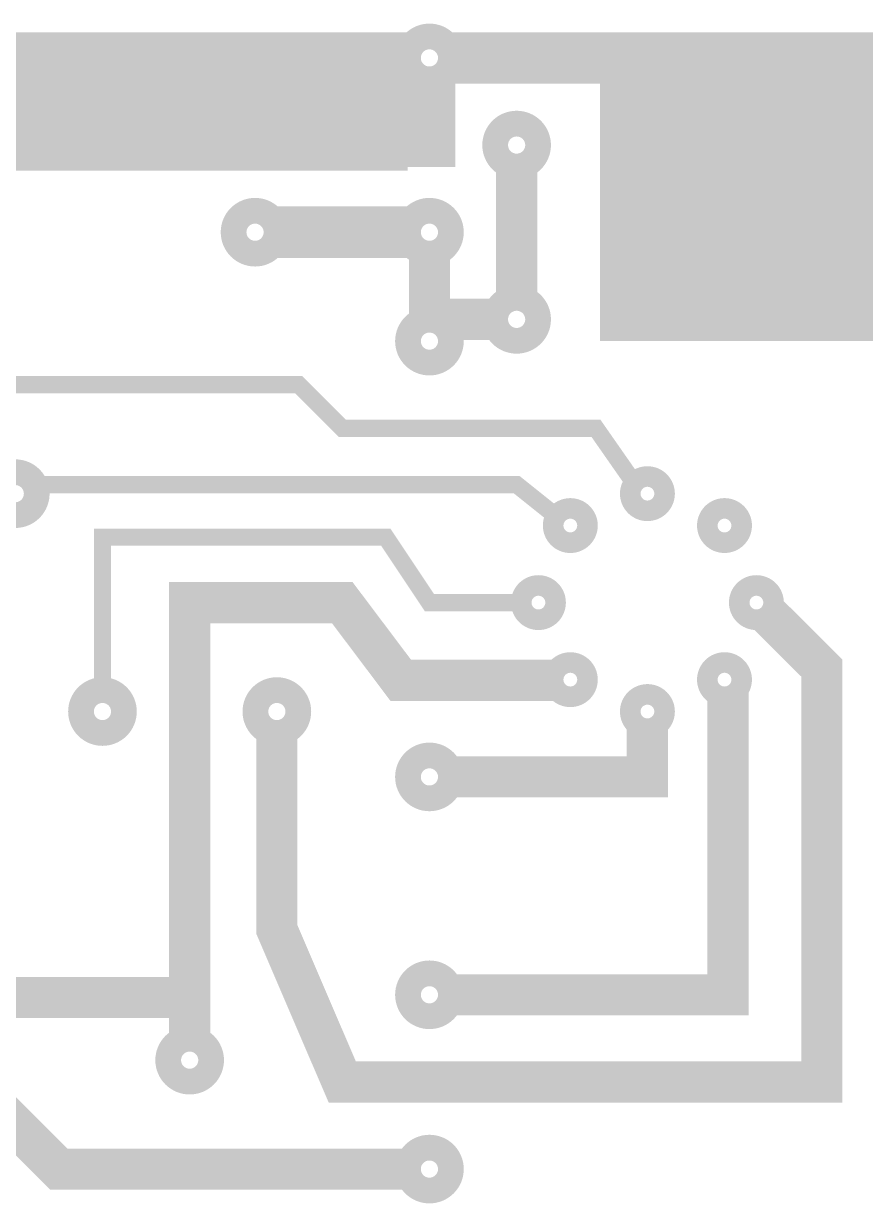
# Model space of a CAD drawing. Extents: x 0 to 395, y 0 to 270.
# Drawn here: x 78.35 to 102.87, y 202.2 to 236.59 of the extents above; entities that cross this region are included whole.
import ezdxf

# ---------------------------------------------------------------- set-up
doc = ezdxf.new("R2010")
doc.units = 0
doc.header["$LTSCALE"] = 0.3
doc.layers.add('TRACK', color=3, linetype='CONTINUOUS')

msp = doc.modelspace()

# ---------------------------------------------------------------- linework, layer by layer
at = {"layer": 'TRACK'}
for points, const_width in [([(89.545, 235.585, 1), (90.795, 235.585, 1)], 0.75), ([(92.085, 233.045, 1), (93.335, 233.045, 1)], 0.75), ([(84.465, 230.505, 1), (85.715, 230.505, 1)], 0.75), ([(89.545, 230.505, 1), (90.795, 230.505, 1)], 0.75), ([(92.085, 227.965, 1), (93.335, 227.965, 1)], 0.75), ([(89.545, 227.33, 1), (90.795, 227.33, 1)], 0.75), ([(77.48, 222.885, 1), (78.73, 222.885, 1)], 0.75), ([(96.52, 222.385, -1), (96.52, 223.385, -1)], 0.6), ([(94.628, 221.602, -1), (93.921, 222.309, -1)], 0.6), ([(98.412, 221.602, -1), (99.119, 222.309, -1)], 0.6), ([(93.845, 219.71, -1), (92.845, 219.71, -1)], 0.6), ([(99.195, 219.71, -1), (100.195, 219.71, -1)], 0.6), ([(94.628, 217.818, -1), (93.921, 217.111, -1)], 0.6), ([(98.412, 217.818, -1), (99.119, 217.111, -1)], 0.6), ([(80.02, 216.535, 1), (81.27, 216.535, 1)], 0.75), ([(85.1, 216.535, 1), (86.35, 216.535, 1)], 0.75), ([(96.52, 217.035, -1), (96.52, 216.035, -1)], 0.6), ([(89.545, 214.63, 1), (90.795, 214.63, 1)], 0.75), ([(89.545, 208.28, 1), (90.795, 208.28, 1)], 0.75), ([(82.56, 206.375, 1), (83.81, 206.375, 1)], 0.75), ([(89.545, 203.2, 1), (90.795, 203.2, 1)], 0.75)]:
    msp.add_lwpolyline(points, format="xyb", close=True, dxfattribs=dict(at, const_width=const_width))
for points, const_width in [([(70.485, 235.585), (89.535, 235.585)], 1.5), ([(90.805, 235.585), (105.41, 235.585), (105.41, 233.68)], 1.5), ([(90.17, 232.41), (90.17, 234.95)], 1.5), ([(95.885, 234.95), (95.885, 227.33)], 1.5), ([(96.52, 234.95), (96.52, 227.33)], 1.5), ([(97.79, 234.95), (97.79, 227.33)], 1.5), ([(99.06, 234.95), (99.06, 227.33)], 1.5), ([(100.33, 234.95), (100.33, 227.33)], 1.5), ([(101.6, 234.95), (101.6, 227.33)], 1.5), ([(102.87, 234.95), (102.87, 227.33)], 1.5), ([(65.242, 234.315), (89.535, 234.315)], 1.5), ([(65.242, 233.045), (89.535, 233.045)], 1.5), ([(92.71, 232.41), (92.71, 228.6)], 1.2), ([(85.725, 230.505), (89.535, 230.505)], 1.5), ([(90.17, 229.87), (90.17, 227.965)], 1.2), ([(92.075, 227.965), (90.52, 227.965)], 1.2), ([(55.245, 204.47), (57.15, 204.47), (61.595, 210.185), (62.865, 210.185), (63.5, 210.82), (63.5, 215.265), (74.295, 215.265), (74.295, 226.06), (86.36, 226.06), (87.63, 224.79), (95.021, 224.79), (96.121, 223.212)], 0.5), ([(78.74, 223.148), (92.71, 223.148), (93.98, 222.132)], 0.5), ([(80.645, 217.17), (80.645, 221.615), (88.9, 221.615), (90.17, 219.71), (92.938, 219.71)], 0.5), ([(83.185, 207.01), (83.185, 219.71), (87.63, 219.71), (89.333, 217.447), (93.778, 217.447)], 1.2), ([(85.725, 216.026), (85.725, 210.185), (87.63, 205.74), (101.6, 205.74), (101.6, 217.805), (100.004, 219.392), (100.004, 219.392)], 1.2), ([(98.87, 217.105), (98.87, 208.28), (90.805, 208.28)], 1.2), ([(96.515, 216.024), (96.515, 214.63), (90.805, 214.63)], 1.2), ([(66.028, 205.656), (68.956, 208.2), (83.021, 208.2)], 1.2), ([(76.825, 205.105), (76.825, 205.105), (76.825, 205.105), (77.47, 205.105), (79.375, 203.2), (89.545, 203.2)], 1.2)]:
    msp.add_lwpolyline(points, dxfattribs=dict(at, const_width=const_width))

doc.saveas('drawing.dxf')
